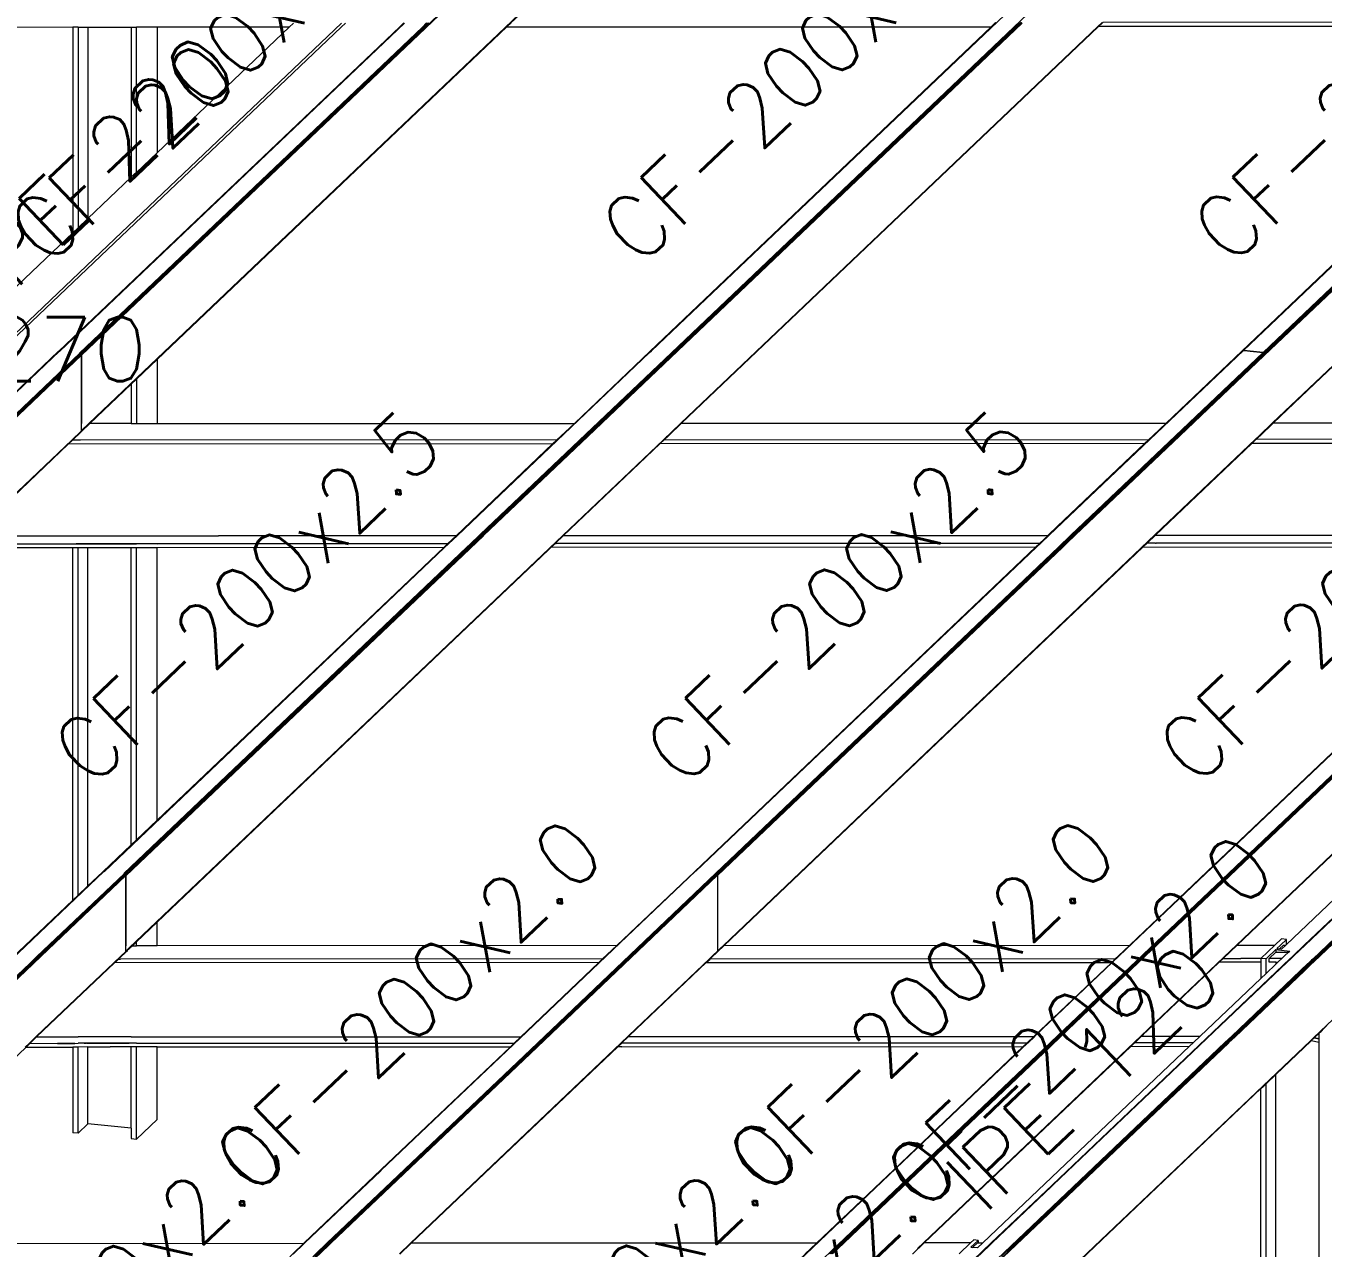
# Model space of a CAD drawing. Header units: millimetres. Extents: x 0 to 42, y 0 to 29.7.
# Drawn here: x 17.024 to 20.135, y 18.514 to 21.444 of the extents above; entities that cross this region are included whole.
import ezdxf
from ezdxf.enums import TextEntityAlignment as Align

# ---------------------------------------------------------------- set-up
doc = ezdxf.new("R2010")
doc.units = ezdxf.units.MM
doc.layers.add('BARRAS_DE_ACERO', color=7, linetype='Continuous', lineweight=9)
doc.layers.add('REFERENCIA_DE_LAS_BARRAS', color=2, linetype='Continuous', lineweight=9)
doc.styles.add('CYPETXT', font='romans__.ttf', dxfattribs={"height": 0.2})

msp = doc.modelspace()

# ---------------------------------------------------------------- linework, layer by layer
at = {"layer": 'BARRAS_DE_ACERO'}
for p, q in [((19.94426, 20.66601), (21.25282, 21.91053)), ((21.09492, 21.71036), (19.99181, 20.66124)), ((18.01539, 21.46987), (17.15784, 20.65429)), ((18.20657, 21.47098), (17.1754, 20.49029)), ((19.37103, 21.46989), (18.52489, 20.66516)), ((19.42626, 21.47241), (18.57245, 20.66038)), ((19.78397, 20.4613), (20.84775, 21.47301)), ((16.78037, 20.49006), (17.78036, 21.44112)), ((17.10283, 20.66387), (17.92018, 21.44121)), ((17.93183, 21.45016), (17.10553, 20.6643)), ((17.14952, 21.44075), (17.13716, 21.44074)), ((17.13716, 21.44074), (17.13716, 20.94814)), ((17.14952, 21.44075), (17.14952, 20.9599)), ((17.15497, 20.65905), (17.97744, 21.44125)), ((17.17301, 21.44076), (17.17301, 20.98224)), ((17.20358, 20.90131), (17.78148, 21.4509)), ((17.27696, 21.44082), (17.27696, 21.0811)), ((17.33877, 21.44086), (17.28933, 21.44083)), ((17.28933, 21.09286), (17.28933, 21.44083)), ((17.33877, 20.64375), (18.17742, 21.44136)), ((17.65544, 21.44105), (17.6657, 21.45081)), ((17.79065, 21.45091), (17.78036, 21.44112)), ((17.92113, 21.44152), (17.93074, 21.45066)), ((17.97504, 21.44125), (17.9853, 21.451)), ((17.97744, 21.44125), (17.98769, 21.451)), ((17.98024, 21.44125), (17.99051, 21.45102)), ((18.17742, 21.44136), (19.33954, 21.44207)), ((18.36741, 20.46045), (19.41131, 21.45325)), ((19.41368, 21.45069), (18.37248, 20.46045)), ((18.52041, 20.66303), (19.33954, 21.44207)), ((19.35042, 21.45183), (18.52307, 20.66498)), ((18.57427, 20.65984), (19.40707, 21.45188)), ((18.57482, 20.65509), (19.41259, 21.45186)), ((18.59651, 20.49138), (19.59551, 21.44147)), ((19.34981, 21.45183), (19.33954, 21.44207)), ((19.59551, 21.44147), (19.60658, 21.452)), ((20.7589, 21.44293), (19.59677, 21.44222)), ((20.7589, 21.44293), (19.75887, 20.49184)), ((20.83179, 21.45256), (19.78427, 20.45631)), ((19.93923, 20.66278), (20.76979, 21.4527)), ((21.02594, 21.45285), (19.98372, 20.46165)), ((20.82401, 21.44296), (19.99419, 20.65376)), ((21.02442, 21.45285), (20.01411, 20.49199)), ((17.33877, 21.13988), (17.28933, 21.09286)), ((17.28933, 21.09286), (17.27696, 21.0811)), ((17.27696, 21.0811), (17.17301, 20.98224)), ((16.65542, 20.48998), (17.13716, 20.94814)), ((17.15518, 20.65899), (16.69452, 20.22087)), ((16.70055, 20.22187), (17.15749, 20.65644)), ((16.87878, 20.45057), (17.1034, 20.66419)), ((16.91985, 20.49015), (17.10201, 20.6634)), ((17.10283, 20.66387), (17.10201, 20.6634)), ((17.10283, 20.66387), (17.1034, 20.66419)), ((17.10504, 20.66435), (17.10383, 20.66423)), ((17.15354, 20.65948), (17.15497, 20.65905)), ((17.15518, 20.65899), (17.15497, 20.65905)), ((17.15518, 20.65899), (17.15657, 20.65792)), ((17.15749, 20.65644), (17.15754, 20.6562)), ((18.0586, 20.2217), (18.52014, 20.66064)), ((18.57245, 20.66038), (18.11395, 20.22432)), ((18.57427, 20.65984), (18.11508, 20.22313)), ((18.52307, 20.66498), (18.30798, 20.46042)), ((18.52041, 20.66303), (18.33953, 20.491)), ((18.52014, 20.66064), (18.52489, 20.66516)), ((19.94426, 20.66601), (19.47799, 20.22256)), ((19.49803, 20.24317), (19.93923, 20.66278)), ((19.78158, 20.4613), (19.99181, 20.66124)), ((19.94571, 20.66586), (19.94639, 20.66579)), ((19.94639, 20.66579), (19.95997, 20.66443)), ((17.15782, 20.65477), (16.70158, 20.22087)), ((17.15782, 20.65477), (17.15782, 20.65439)), ((17.15784, 20.65429), (17.15784, 20.49028)), ((18.57482, 20.65509), (18.37017, 20.46045)), ((19.79184, 20.4613), (19.99419, 20.65376)), ((17.1774, 20.49029), (17.27696, 20.58497)), ((17.15782, 20.47312), (17.13417, 20.45063)), ((17.15532, 20.46945), (17.13766, 20.45265)), ((17.13841, 20.45302), (17.15672, 20.47043)), ((17.15532, 20.46945), (17.15749, 20.47151)), ((17.15715, 20.47104), (17.15672, 20.47043)), ((17.15715, 20.47104), (17.15719, 20.47109)), ((17.17737, 20.49029), (17.15719, 20.47109)), ((17.15749, 20.47151), (17.15719, 20.47109)), ((17.15749, 20.47151), (17.15757, 20.47189)), ((17.15782, 20.49022), (17.15782, 20.49028)), ((17.15782, 20.47349), (17.15782, 20.49022)), ((17.15782, 20.47349), (17.15782, 20.47312)), ((17.15784, 20.47359), (17.1754, 20.49029)), ((17.15811, 20.4724), (17.17692, 20.49029)), ((17.1774, 20.49029), (17.17737, 20.49029)), ((17.27696, 20.49035), (17.1774, 20.49029)), ((18.33953, 20.491), (18.30738, 20.46042)), ((18.57273, 20.4702), (18.5626, 20.46057)), ((18.56412, 20.46057), (18.57684, 20.47267)), ((18.56458, 20.46057), (18.57585, 20.47128)), ((18.57273, 20.4702), (18.59475, 20.49114)), ((18.58724, 20.48212), (18.57585, 20.47128)), ((18.59651, 20.49138), (18.57684, 20.47267)), ((18.59674, 20.49114), (19.75887, 20.49184)), ((20.01411, 20.49199), (19.98197, 20.46142)), ((20.01608, 20.49199), (19.98395, 20.46142)), ((20.01608, 20.49199), (20.01611, 20.49199)), ((20.01611, 20.49199), (20.98866, 20.49258)), ((17.13417, 20.45063), (16.89471, 20.2229)), ((17.12566, 20.44082), (16.90276, 20.22883)), ((17.1331, 20.44832), (16.90455, 20.23096)), ((17.12566, 20.44082), (17.13418, 20.44892)), ((18.28752, 20.44154), (17.12566, 20.44082)), ((17.1331, 20.44832), (17.13418, 20.44934)), ((17.13418, 20.44892), (17.1357, 20.45037)), ((17.1357, 20.45037), (17.13585, 20.45058)), ((17.13766, 20.45265), (17.13572, 20.45081)), ((17.13585, 20.45058), (17.13586, 20.45059)), ((17.13589, 20.45063), (17.13586, 20.45059)), ((17.1359, 20.45063), (17.13589, 20.45063)), ((17.1359, 20.45063), (17.13841, 20.45302)), ((18.29782, 20.45133), (17.1359, 20.45063)), ((17.13717, 20.45058), (17.13592, 20.45058)), ((17.15489, 20.4506), (17.13717, 20.45058)), ((18.36741, 20.46045), (18.08626, 20.19306)), ((18.35032, 20.44157), (18.1146, 20.21738)), ((18.12148, 20.22173), (18.37248, 20.46045)), ((18.55301, 20.45144), (18.31159, 20.22185)), ((18.31335, 20.22207), (18.54427, 20.44169)), ((18.54475, 20.44169), (18.33548, 20.24266)), ((18.35032, 20.44157), (18.37017, 20.46045)), ((18.54427, 20.44169), (18.54439, 20.4418)), ((18.54439, 20.4418), (18.55452, 20.45144)), ((18.55498, 20.45142), (18.54475, 20.44169)), ((19.70688, 20.44239), (18.54475, 20.44169)), ((18.55456, 20.45148), (18.55452, 20.45144)), ((18.56412, 20.46057), (18.55456, 20.45148)), ((18.55498, 20.45144), (18.55502, 20.45148)), ((18.55498, 20.45144), (18.55498, 20.45142)), ((18.5626, 20.46057), (18.56087, 20.45892)), ((19.49761, 20.24337), (19.70688, 20.44239)), ((19.53058, 20.22259), (19.78158, 20.4613)), ((19.76916, 20.44456), (19.53576, 20.22259)), ((19.77416, 20.44669), (19.53853, 20.22259)), ((19.54085, 20.22259), (19.79184, 20.4613)), ((19.97319, 20.45307), (19.73202, 20.2237)), ((19.73292, 20.22267), (19.96413, 20.44255)), ((19.775, 20.45011), (19.76916, 20.44456)), ((19.77416, 20.44669), (19.78087, 20.45307)), ((19.775, 20.45011), (19.77865, 20.45359)), ((19.77733, 20.45498), (19.78397, 20.4613)), ((19.78676, 20.4613), (19.77865, 20.45359)), ((19.78427, 20.45631), (19.78087, 20.45307)), ((19.80762, 20.29417), (19.98348, 20.46142)), ((19.9666, 20.4449), (19.96413, 20.44255)), ((20.93667, 20.44314), (19.96413, 20.44255)), ((19.9666, 20.4449), (19.97429, 20.45221)), ((19.98197, 20.46142), (19.97319, 20.45307)), ((19.98388, 20.46136), (19.97437, 20.45232)), ((19.98348, 20.46142), (19.98372, 20.46165)), ((19.98388, 20.46136), (19.98395, 20.46142)), ((19.80762, 20.29417), (19.73273, 20.22295)), ((18.12143, 20.22169), (17.26388, 19.40611)), ((17.28933, 20.22119), (17.28951, 20.22119)), ((17.34006, 20.22123), (17.48644, 20.22131)), ((18.05633, 20.22166), (17.48644, 20.22131)), ((18.03713, 20.20282), (18.05698, 20.2217)), ((18.05856, 20.22166), (18.03875, 20.20282)), ((18.05633, 20.22166), (18.05637, 20.2217)), ((18.0586, 20.2217), (18.05856, 20.22166)), ((18.09138, 20.20285), (18.11123, 20.22173)), ((18.11361, 20.22173), (18.09376, 20.20285)), ((18.11123, 20.22173), (18.11395, 20.22432)), ((18.11361, 20.22173), (18.11508, 20.22313)), ((18.12143, 20.22169), (18.12148, 20.22173)), ((18.29353, 20.20321), (18.31335, 20.22207)), ((19.73202, 20.2237), (18.69693, 19.23927)), ((19.45648, 20.20365), (19.47632, 20.22252)), ((19.4581, 20.20365), (19.47799, 20.22256)), ((19.47569, 20.22252), (19.47573, 20.22256)), ((19.47773, 20.22446), (19.47573, 20.22256)), ((19.50045, 20.19393), (19.53058, 20.22259)), ((19.53298, 20.22259), (19.51184, 20.20248)), ((19.53853, 20.22259), (19.51867, 20.2037)), ((19.521, 20.2037), (19.54085, 20.22259)), ((19.64634, 19.21404), (20.70754, 20.2233)), ((19.71287, 20.20406), (19.73273, 20.22295)), ((20.96152, 20.22342), (19.9275, 19.24)), ((16.87463, 20.20207), (17.14952, 20.20224)), ((17.14486, 20.20226), (17.14906, 20.20227)), ((17.15174, 20.20226), (17.14486, 20.20226)), ((17.14906, 20.20227), (17.15174, 20.20227)), ((17.15174, 20.20224), (17.14952, 20.20224)), ((17.27696, 20.20231), (17.15174, 20.20224)), ((17.15174, 20.20226), (17.1571, 20.20226)), ((17.1571, 20.20226), (17.26886, 20.20233)), ((17.20987, 19.41604), (18.02683, 20.19303)), ((18.02846, 20.19303), (17.21157, 19.41611)), ((17.25912, 19.41134), (18.08109, 20.19306)), ((17.26358, 19.40801), (18.1146, 20.21738)), ((17.28932, 20.20234), (17.26886, 20.20233)), ((18.03648, 20.20278), (17.27696, 20.20231)), ((17.33909, 20.20239), (17.28932, 20.20236)), ((17.3384, 20.20237), (17.28932, 20.20234)), ((18.0365, 20.2028), (17.3384, 20.20237)), ((18.02623, 20.19303), (17.33877, 20.19261)), ((18.02683, 20.19303), (18.03708, 20.20277)), ((18.02846, 20.19303), (18.03785, 20.20196)), ((18.03648, 20.20278), (18.0365, 20.2028)), ((18.03653, 20.20282), (18.0365, 20.2028)), ((18.03708, 20.20277), (18.03709, 20.20278)), ((18.03713, 20.20282), (18.03709, 20.20278)), ((18.03871, 20.20278), (18.03785, 20.20196)), ((18.03871, 20.20278), (18.03875, 20.20282)), ((18.08109, 20.19306), (18.09134, 20.20281)), ((18.08347, 20.19306), (18.09372, 20.20281)), ((18.09134, 20.20281), (18.09138, 20.20285)), ((18.09372, 20.20281), (18.09376, 20.20285)), ((18.29352, 20.20321), (18.29328, 20.20297)), ((18.29352, 20.20321), (18.29353, 20.20321)), ((18.29373, 20.20295), (19.45585, 20.20365)), ((18.29375, 20.20297), (18.29373, 20.20295)), ((18.29375, 20.20297), (19.45587, 20.20367)), ((19.45585, 20.20365), (18.29592, 20.20294)), ((19.45648, 20.20365), (18.62923, 19.4169)), ((18.63093, 19.41697), (19.44785, 20.1939)), ((18.67849, 19.4122), (19.50045, 20.19393)), ((19.50285, 20.19393), (18.68038, 19.41172)), ((18.68197, 19.41059), (19.5159, 20.2037)), ((19.5084, 20.19393), (18.68294, 19.40888)), ((19.51072, 20.19393), (18.68324, 19.40696)), ((18.69843, 19.23927), (19.71287, 20.20406)), ((18.69892, 19.23927), (19.70283, 20.19405)), ((19.4581, 20.20365), (19.44785, 20.1939)), ((19.50285, 20.19393), (19.51184, 20.20248)), ((19.51865, 20.20368), (19.5084, 20.19393)), ((19.51072, 20.19393), (19.52097, 20.20368)), ((19.51865, 20.20368), (19.51867, 20.2037)), ((19.521, 20.2037), (19.52097, 20.20368)), ((20.74466, 20.20318), (19.52202, 19.04037)), ((19.70215, 19.21407), (20.74347, 20.20443)), ((20.68564, 20.2044), (19.73457, 20.20382)), ((20.67538, 20.19464), (19.85753, 19.41681)), ((19.85891, 19.4176), (20.68621, 20.20441)), ((19.90906, 19.41289), (20.74138, 20.20448)), ((20.74224, 20.19651), (19.91143, 19.40636)), ((19.92885, 19.24), (20.93278, 20.19479)), ((19.92929, 19.24), (20.93322, 20.19479)), ((20.11292, 19.20002), (21.16927, 20.20469)), ((17.33877, 19.53923), (17.28933, 19.49221)), ((17.20884, 19.41566), (17.27696, 19.48045)), ((17.28933, 19.49221), (17.27696, 19.48045)), ((17.21108, 19.41616), (16.98894, 19.2049)), ((16.9954, 19.21245), (17.2077, 19.41435)), ((17.05054, 19.21248), (17.25958, 19.41129)), ((17.20805, 19.41521), (17.17301, 19.38188)), ((17.2077, 19.41435), (17.20944, 19.416)), ((17.20805, 19.41521), (17.20884, 19.41566)), ((17.20884, 19.41566), (17.20944, 19.416)), ((17.21157, 19.41611), (17.21108, 19.41616)), ((18.62855, 19.41662), (18.44191, 19.23912)), ((18.62923, 19.4169), (18.6288, 19.41686)), ((18.63044, 19.41702), (18.62923, 19.4169)), ((18.67849, 19.4122), (18.67894, 19.41215)), ((19.44209, 19.02119), (19.85891, 19.4176)), ((19.90906, 19.41289), (19.49836, 19.0223)), ((19.67147, 19.23986), (19.85753, 19.41681)), ((17.04834, 19.20596), (17.26261, 19.40974)), ((17.26353, 19.40825), (17.05878, 19.21353)), ((17.26386, 19.40658), (17.05979, 19.21248)), ((17.26122, 19.4108), (17.26101, 19.41086)), ((17.26122, 19.4108), (17.26261, 19.40974)), ((17.26262, 19.40973), (17.26261, 19.40974)), ((17.26386, 19.40621), (17.26386, 19.2384)), ((17.26388, 19.40611), (17.26386, 19.40621)), ((18.68197, 19.41059), (17.92925, 18.69471)), ((18.68316, 19.40738), (18.25008, 18.9955)), ((18.68197, 19.41059), (18.6829, 19.40911)), ((18.68322, 19.40744), (18.68294, 19.40888)), ((18.68316, 19.40738), (18.68322, 19.40744)), ((18.68322, 19.40707), (18.68324, 19.40696)), ((18.68324, 19.40696), (18.68324, 19.23926)), ((19.73429, 19.23989), (19.91143, 19.40836)), ((17.14952, 19.35954), (17.13716, 19.34778)), ((20.0636, 19.21428), (20.23507, 19.37736)), ((20.23602, 19.37881), (20.09018, 19.24011)), ((20.09222, 19.24011), (20.23576, 19.37663)), ((20.28919, 19.3744), (20.10783, 19.20191)), ((20.1099, 19.20149), (20.29058, 19.37333)), ((17.28933, 19.2477), (17.33877, 19.29472)), ((17.33877, 19.23845), (17.33877, 19.29472)), ((17.26386, 19.22493), (17.26361, 19.2237)), ((17.26386, 19.2253), (17.26386, 19.2384)), ((17.26388, 19.2254), (17.27198, 19.2331)), ((17.26885, 19.22825), (17.26897, 19.22836)), ((17.27057, 19.22988), (17.26897, 19.22837)), ((17.26897, 19.22836), (17.26897, 19.22837)), ((17.33877, 19.23845), (17.28933, 19.23842)), ((18.44135, 19.23912), (17.33877, 19.23845)), ((18.212, 19.02046), (18.44191, 19.23912)), ((18.44135, 19.23912), (18.40735, 19.20679)), ((18.68322, 19.22579), (18.67173, 19.21486)), ((18.68322, 19.22579), (18.68298, 19.22458)), ((18.68322, 19.22618), (18.68322, 19.22579)), ((18.69693, 19.23927), (18.68324, 19.22626)), ((18.68324, 19.23926), (18.68324, 19.22626)), ((18.69562, 19.23658), (18.69836, 19.2392)), ((18.69889, 19.23927), (18.69854, 19.23894)), ((18.69889, 19.23927), (18.69892, 19.23927)), ((18.69892, 19.23927), (19.67147, 19.23986)), ((19.50307, 19.01999), (19.73429, 19.23989)), ((19.67147, 19.23986), (19.64432, 19.21404)), ((19.91334, 19.22653), (19.69901, 19.0227)), ((19.89524, 19.20768), (19.92922, 19.24)), ((19.92885, 19.24), (19.90171, 19.21419)), ((19.91334, 19.22653), (19.9275, 19.24)), ((19.92922, 19.24), (19.92929, 19.24)), ((19.92929, 19.24), (20.01964, 19.24006)), ((19.98601, 19.20808), (20.01964, 19.24006)), ((19.99932, 19.20775), (20.02185, 19.22917)), ((20.02185, 19.22917), (20.02185, 19.22273)), ((20.02185, 19.22917), (20.05514, 19.22583)), ((20.02433, 19.23152), (20.03332, 19.24007)), ((20.02433, 19.23152), (20.03044, 19.2309)), ((20.03044, 19.2309), (20.04009, 19.24008)), ((20.03573, 19.23037), (20.03044, 19.2309)), ((20.04594, 19.24008), (20.03573, 19.23037)), ((20.04009, 19.24008), (20.04594, 19.24008)), ((20.04781, 19.24186), (20.04594, 19.24008)), ((20.04781, 19.24186), (20.04781, 19.25386)), ((20.05191, 19.22276), (20.05514, 19.22583)), ((20.06303, 19.21428), (20.09018, 19.24011)), ((16.84778, 19.01963), (17.0344, 19.19712)), ((17.04153, 19.19712), (16.85537, 19.02007)), ((17.04834, 19.20596), (16.86214, 19.02886)), ((16.87493, 19.03668), (17.04161, 19.1952)), ((17.0344, 19.19712), (17.05054, 19.21248)), ((17.04153, 19.19712), (17.05878, 19.21353)), ((17.04363, 19.19712), (17.04161, 19.1952)), ((17.04363, 19.19712), (17.05817, 19.21095)), ((17.23654, 19.19724), (17.04991, 19.01975)), ((17.05817, 19.21095), (17.05979, 19.21248)), ((17.06741, 19.0368), (17.2361, 19.19724)), ((17.2361, 19.19724), (17.24204, 19.20289)), ((17.23654, 19.19724), (17.2456, 19.20585)), ((18.39808, 19.19797), (17.23654, 19.19724)), ((17.24539, 19.20608), (17.24204, 19.20289)), ((17.26353, 19.22333), (17.24539, 19.20608)), ((17.2456, 19.20585), (17.24576, 19.20608)), ((17.25094, 19.21102), (17.24576, 19.20608)), ((17.24576, 19.20608), (17.25095, 19.20608)), ((17.25095, 19.21102), (17.25094, 19.21102)), ((17.25159, 19.21162), (17.25095, 19.21102)), ((18.40735, 19.20679), (17.25095, 19.20608)), ((17.26361, 19.2237), (17.26353, 19.22333)), ((18.22557, 19.03196), (18.41624, 19.2133)), ((18.2429, 19.05037), (18.39808, 19.19797)), ((18.39808, 19.19797), (18.40735, 19.20679)), ((18.66478, 19.20695), (18.45299, 19.00552)), ((18.47025, 19.02324), (18.66347, 19.207)), ((18.65594, 19.19813), (18.4711, 19.02234)), ((18.65594, 19.19813), (18.66496, 19.20671)), ((18.65594, 19.19813), (18.66056, 19.19813)), ((18.66347, 19.207), (18.67173, 19.21486)), ((18.67031, 19.21221), (18.66478, 19.20695)), ((18.66513, 19.20694), (18.66496, 19.20671)), ((18.6668, 19.20853), (18.66513, 19.20694)), ((18.66525, 19.20694), (18.66513, 19.20694)), ((18.66525, 19.20694), (19.63747, 19.20753)), ((18.6668, 19.20853), (18.67198, 19.21345)), ((18.67161, 19.21345), (18.67031, 19.21221)), ((18.67161, 19.21345), (18.6829, 19.22418)), ((18.67198, 19.21345), (18.68001, 19.22109)), ((18.68211, 19.22309), (18.68001, 19.22109)), ((19.62821, 19.19872), (19.44155, 19.0212)), ((19.48511, 18.66465), (20.05656, 19.20813)), ((19.50648, 19.02123), (19.70924, 19.21407)), ((19.52075, 19.04156), (19.70215, 19.21407)), ((19.63747, 19.20753), (19.64432, 19.21404)), ((19.88604, 19.19887), (19.71725, 19.03834)), ((20.05695, 19.20795), (19.86086, 19.02145)), ((19.88604, 19.19887), (19.8951, 19.20749)), ((19.98601, 19.19894), (19.88604, 19.19887)), ((20.04898, 19.19897), (19.88952, 19.04732)), ((19.8951, 19.20749), (19.89524, 19.20768)), ((19.89524, 19.20768), (19.93776, 19.20771)), ((19.91596, 19.02148), (20.09899, 19.19556)), ((19.98601, 19.20774), (19.93776, 19.20771)), ((19.98601, 19.20808), (19.98681, 19.208)), ((19.98601, 19.20808), (19.98601, 19.20774)), ((19.98601, 19.20774), (19.98601, 19.19894)), ((19.998, 19.20688), (19.98681, 19.208)), ((19.998, 19.20688), (19.99837, 19.20684)), ((19.99932, 19.20775), (19.99837, 19.20684)), ((19.99837, 19.19895), (19.99837, 19.20684)), ((19.99837, 19.17184), (19.99837, 19.19895)), ((19.99837, 19.17184), (20.02185, 19.19417)), ((20.00609, 19.19895), (20.0061, 19.20775)), ((20.02185, 19.19896), (20.00609, 19.19895)), ((20.0061, 19.20775), (20.02185, 19.22273)), ((20.03615, 19.20777), (20.0061, 19.20775)), ((20.02185, 19.22273), (20.05191, 19.22276)), ((20.02185, 19.19896), (20.02185, 19.19417)), ((20.02689, 19.19896), (20.02185, 19.19417)), ((20.02185, 19.19896), (20.02689, 19.19896)), ((20.02689, 19.19896), (20.02836, 19.20036)), ((20.03615, 19.20777), (20.02836, 19.20036)), ((20.03615, 19.20777), (20.03732, 19.20888)), ((20.04298, 19.21427), (20.03732, 19.20888)), ((20.05191, 19.22276), (20.04298, 19.21427)), ((20.05745, 19.20703), (20.04898, 19.19897)), ((20.0636, 19.21428), (20.05695, 19.20795)), ((20.05745, 19.20703), (20.05765, 19.20722)), ((20.10159, 19.19359), (20.09177, 19.18425)), ((20.10605, 19.20227), (20.09975, 19.19628)), ((20.10041, 19.19485), (20.10003, 19.19449)), ((20.10078, 19.19521), (20.10079, 19.19522)), ((20.10082, 19.19525), (20.10079, 19.19522)), ((20.10082, 19.19525), (20.10083, 19.19526)), ((20.10519, 19.1994), (20.10083, 19.19526)), ((20.10159, 19.19359), (20.1099, 19.20149)), ((20.10783, 19.20191), (20.10519, 19.1994)), ((20.10595, 19.19339), (20.11292, 19.20002)), ((20.11192, 19.20107), (20.11195, 19.2011)), ((19.90211, 19.00151), (20.09018, 19.18037)), ((19.92193, 19.02272), (20.08996, 19.18253)), ((20.09036, 19.17856), (19.92409, 19.02043)), ((20.09177, 19.18425), (20.08996, 19.18253)), ((20.09036, 19.17856), (20.09046, 19.17866)), ((20.09046, 19.17866), (20.09217, 19.18029)), ((20.10595, 19.19339), (20.09217, 19.18029)), ((20.12877, 19.03345), (20.27129, 19.169)), ((19.84021, 19.02143), (19.98601, 19.16009)), ((18.2429, 19.05037), (18.21144, 19.02046)), ((19.88952, 19.04732), (19.48814, 18.6656)), ((19.50057, 19.01997), (19.51982, 19.03827)), ((19.7012, 19.02308), (19.71725, 19.03834)), ((20.14449, 19.04709), (20.12817, 19.03157)), ((20.13817, 19.04068), (20.13026, 19.03315)), ((17.04813, 19.01975), (17.03206, 19.00447)), ((17.03338, 19.00444), (17.04947, 19.01974)), ((17.03384, 19.00447), (17.0499, 19.01974)), ((17.04813, 19.01975), (17.04916, 19.02073)), ((17.04991, 19.02145), (17.04916, 19.02073)), ((17.05127, 19.02145), (17.04947, 19.01974)), ((17.0499, 19.01974), (17.14952, 19.01981)), ((17.04991, 19.01975), (17.0499, 19.01974)), ((17.06605, 19.0368), (17.04991, 19.02145)), ((17.05127, 19.02145), (17.06741, 19.0368)), ((17.27696, 19.01988), (17.14952, 19.01981)), ((18.4682, 19.02129), (17.94651, 18.52513)), ((18.212, 19.02046), (18.19592, 19.00517)), ((18.46926, 19.0206), (18.45319, 19.00532)), ((18.47025, 19.02324), (18.4682, 19.02129)), ((18.4711, 19.02234), (18.46926, 19.0206)), ((18.46926, 19.0206), (18.47114, 19.0206)), ((19.44209, 19.02119), (18.87785, 18.48455)), ((18.98092, 18.52575), (19.50057, 19.01997)), ((19.15633, 18.69701), (19.49836, 19.0223)), ((19.16052, 18.6942), (19.50307, 19.01999)), ((19.1766, 18.52586), (19.69864, 19.02234)), ((19.44276, 19.02043), (19.4277, 19.00611)), ((19.50648, 19.02123), (19.48115, 18.99713)), ((19.48653, 18.66542), (19.86086, 19.02145)), ((19.53967, 18.65917), (19.92193, 19.02272)), ((19.5533, 18.48614), (20.10492, 19.01077)), ((19.55396, 18.48546), (20.10605, 19.01054)), ((19.68331, 19.00606), (19.69937, 19.02134)), ((19.69864, 19.02234), (19.69901, 19.0227)), ((19.69918, 19.02157), (19.69895, 19.02135)), ((19.69918, 19.02157), (19.70464, 19.02676)), ((19.69938, 19.02135), (19.69937, 19.02134)), ((19.69939, 19.02134), (19.69937, 19.02134)), ((19.69939, 19.02135), (19.69938, 19.02135)), ((19.69939, 19.02135), (19.7012, 19.02308)), ((19.69939, 19.02134), (19.84021, 19.02143)), ((19.84021, 19.02143), (19.82414, 19.00615)), ((19.90203, 19.00619), (19.91811, 19.02148)), ((19.90912, 19.00619), (19.92409, 19.02043)), ((19.91595, 19.02147), (19.91596, 19.02148)), ((20.10673, 19.01077), (20.02185, 18.93005)), ((20.11292, 19.01837), (20.10492, 19.01077)), ((20.10689, 19.01092), (20.10673, 19.01077)), ((20.10689, 19.01092), (20.12581, 19.00711)), ((20.12704, 19.0318), (20.11292, 19.01837)), ((20.11358, 19.01769), (20.12817, 19.03157)), ((20.11394, 19.01762), (20.11395, 19.01763)), ((20.12852, 19.0315), (20.12581, 19.02892)), ((20.12581, 19.01524), (20.12581, 19.01523)), ((20.12581, 19.00711), (20.12581, 19.01523)), ((20.12704, 19.0318), (20.12875, 19.03343)), ((20.12852, 19.0315), (20.13026, 19.03315)), ((20.12877, 19.03345), (20.12875, 19.03343)), ((16.52893, 18.52427), (17.02456, 18.99564)), ((17.03338, 19.00444), (17.02413, 18.99564)), ((17.02456, 18.99564), (17.03384, 19.00447)), ((17.02456, 18.99564), (17.13716, 18.99571)), ((17.03384, 19.00447), (17.14975, 19.00454)), ((17.14952, 18.99572), (17.13716, 18.99571)), ((17.13716, 18.99571), (17.13716, 18.79021)), ((17.14952, 18.78897), (17.14952, 18.99572)), ((17.17267, 19.00455), (17.14975, 19.00454)), ((17.1717, 19.00452), (17.16968, 19.00452)), ((17.17096, 19.00453), (17.17223, 19.00453)), ((17.17223, 19.00453), (17.17258, 19.00453)), ((17.2261, 19.00457), (17.17258, 19.00453)), ((17.17267, 19.00455), (17.2261, 19.00458)), ((17.22618, 19.00455), (17.17301, 19.00452)), ((17.17301, 18.99573), (17.22619, 18.99576)), ((17.28933, 19.00462), (17.2261, 19.00458)), ((17.2261, 19.00457), (17.26514, 19.00459)), ((17.25039, 19.00457), (17.22618, 19.00455)), ((17.25039, 19.00457), (17.26514, 19.00458)), ((17.27696, 18.80087), (17.27696, 18.99579)), ((17.28933, 19.00462), (18.19536, 19.00517)), ((17.33877, 18.99583), (18.18609, 18.99635)), ((18.19592, 19.00517), (17.87554, 18.70047)), ((17.8765, 18.70191), (18.18609, 18.99635)), ((18.25208, 19.00413), (17.92724, 18.69519)), ((17.93041, 18.69148), (18.25008, 18.9955)), ((18.45299, 19.00552), (17.94788, 18.52513)), ((18.18609, 18.99635), (18.19534, 19.00515)), ((18.45318, 19.00532), (18.45319, 19.00532)), ((18.4532, 18.99651), (19.4162, 18.99709)), ((19.4162, 18.99709), (19.1055, 18.7016)), ((19.16052, 18.69222), (19.48115, 18.99713)), ((19.67403, 18.99724), (19.1784, 18.52586)), ((19.89988, 19.00618), (19.3536, 18.48664)), ((19.42547, 19.00591), (19.4162, 18.99709)), ((19.42749, 19.00591), (19.42748, 19.0059)), ((19.42749, 19.00591), (19.4277, 19.00611)), ((19.53585, 18.65793), (19.8928, 18.99742)), ((19.5406, 18.65769), (19.90211, 19.00151)), ((19.67403, 18.99724), (19.68329, 19.00605)), ((19.67403, 18.99724), (19.81487, 18.99733)), ((19.68329, 19.00605), (19.82413, 19.00614)), ((19.68331, 19.00606), (19.68329, 19.00605)), ((19.90203, 19.00619), (19.8928, 18.99742)), ((19.89988, 19.00618), (19.89989, 19.00619)), ((19.99837, 18.90772), (20.02185, 18.93005)), ((19.98601, 18.89597), (19.99837, 18.90772)), ((19.98601, 18.39844), (19.98601, 18.89597)), ((17.33877, 18.82196), (17.28933, 18.77493)), ((17.14952, 18.78897), (17.13716, 18.79021)), ((17.17301, 18.81131), (17.14952, 18.78897)), ((17.27696, 18.80087), (17.17301, 18.81131)), ((17.27696, 18.80087), (17.27696, 18.77617)), ((17.27696, 18.77617), (17.28933, 18.77493)), ((17.8765, 18.70191), (17.69047, 18.52498)), ((17.87527, 18.6988), (17.6925, 18.52498)), ((19.1055, 18.7016), (18.92057, 18.52572)), ((17.90123, 18.6725), (17.74615, 18.52501)), ((17.92724, 18.69519), (17.7483, 18.52501)), ((17.92925, 18.69471), (17.75082, 18.52501)), ((17.9304, 18.69347), (17.75327, 18.52501)), ((17.93041, 18.69148), (17.75538, 18.52501)), ((18.95622, 18.4999), (19.16052, 18.6942)), ((19.16052, 18.69222), (18.98548, 18.52575)), ((19.48511, 18.66465), (19.3394, 18.52607)), ((19.48653, 18.66542), (19.33988, 18.52595)), ((19.48386, 18.66154), (19.48814, 18.6656)), ((19.33709, 18.46216), (19.53902, 18.65421)), ((19.35952, 18.48545), (19.5406, 18.65769)), ((19.53585, 18.65793), (19.38936, 18.51861)), ((19.39145, 18.51819), (19.53967, 18.65917)), ((16.52893, 18.52427), (17.69047, 18.52498)), ((17.69047, 18.52498), (17.66329, 18.49913)), ((17.6925, 18.52498), (17.66532, 18.49913)), ((17.6719, 18.44762), (17.75327, 18.52501)), ((17.7483, 18.52501), (17.71314, 18.49157)), ((17.75082, 18.52501), (17.71809, 18.49388)), ((17.94651, 18.52513), (17.92024, 18.50015)), ((17.94788, 18.52513), (17.92089, 18.49946)), ((17.92106, 18.49928), (17.94823, 18.52513)), ((17.9483, 18.52513), (17.94823, 18.52513)), ((18.92057, 18.52572), (17.9483, 18.52513)), ((18.89339, 18.49987), (18.92057, 18.52572)), ((18.95374, 18.4999), (18.98092, 18.52575)), ((18.98548, 18.52575), (18.9583, 18.4999)), ((19.17833, 18.52586), (19.15116, 18.50002)), ((19.16242, 18.51237), (19.1766, 18.52586)), ((19.1784, 18.52586), (19.17833, 18.52586)), ((19.28978, 18.52592), (19.1784, 18.52586)), ((19.18082, 18.37524), (19.3394, 18.52607)), ((19.28978, 18.52592), (19.26262, 18.50009)), ((19.29738, 18.53315), (19.28978, 18.52592)), ((19.2903, 18.51543), (19.29478, 18.51498)), ((19.29478, 18.51498), (19.3063, 18.52593)), ((19.30646, 18.51381), (19.29478, 18.51498)), ((19.30282, 18.48936), (19.33499, 18.51995)), ((19.3063, 18.52593), (19.30784, 18.52593)), ((19.31921, 18.52594), (19.30646, 18.51381)), ((19.33987, 18.52595), (19.31398, 18.50133)), ((19.33987, 18.52595), (19.33988, 18.52595)), ((19.38936, 18.51861), (19.36382, 18.49432)), ((19.37716, 18.5046), (19.39145, 18.51819))]:
    msp.add_line(p, q, dxfattribs=at)
for points in [[(18.01309, 21.46987), (17.15754, 20.6562), (17.15782, 20.65477)], [(18.20707, 21.47002), (18.18747, 21.45137), (17.17692, 20.49029)], [(19.78676, 20.4613), (20.83064, 21.45409), (20.84864, 21.47121)], [(17.13716, 21.44074), (16.75806, 21.44051), (16.02545, 20.74376)], [(17.1034, 20.66419), (17.10383, 20.66423), (17.92113, 21.44152)], [(17.14952, 21.44075), (17.17301, 21.44076), (17.27696, 21.44082), (17.28933, 21.44083)], [(17.97504, 21.44125), (17.15308, 20.65952), (17.15354, 20.65948)], [(17.98024, 21.44125), (17.15658, 20.65791), (17.15749, 20.65644)], [(17.92018, 21.44121), (17.93044, 21.45097), (17.93046, 21.45099)], [(18.17742, 21.44136), (18.18769, 21.45113), (18.18771, 21.45114)], [(18.58724, 20.48212), (18.59674, 20.49114), (19.59677, 21.44222)], [(18.59475, 20.49114), (19.59478, 21.44222), (19.60506, 21.452)], [(20.76916, 21.45268), (19.60703, 21.45198), (19.59677, 21.44222)], [(21.98869, 21.44367), (21.01614, 21.44308), (20.01611, 20.49199)], [(17.17301, 20.98224), (17.14952, 20.9599), (17.13716, 20.94814)], [(17.20358, 20.90131), (16.77116, 20.49005), (16.78037, 20.49006)], [(16.69232, 20.22083), (16.69236, 20.22087), (17.15354, 20.65948)], [(17.15658, 20.65791), (17.15657, 20.65792), (16.69702, 20.22087)], [(16.87948, 20.44983), (17.10504, 20.66435), (17.10553, 20.6643)], [(19.94548, 20.66588), (19.94549, 20.66589), (19.94426, 20.66601), (19.94548, 20.66588), (19.94571, 20.66586)], [(19.94571, 20.66586), (19.94572, 20.66587), (19.94549, 20.66589)], [(19.94639, 20.66579), (19.9464, 20.6658), (19.94572, 20.66587)], [(19.95997, 20.66443), (19.95998, 20.66444), (19.9464, 20.6658)], [(19.95997, 20.66443), (19.99181, 20.66124), (19.95998, 20.66444)], [(17.15782, 20.49028), (17.15782, 20.65439), (17.15784, 20.65429)], [(17.33877, 20.64375), (17.28933, 20.59673), (17.28933, 20.49036), (17.33877, 20.49039)], [(17.33877, 20.64375), (17.33877, 20.49039), (18.33953, 20.491)], [(17.28933, 20.59673), (17.27696, 20.58497), (17.27696, 20.49035), (17.28933, 20.49036)], [(17.15782, 20.47312), (17.15757, 20.47189), (17.15811, 20.4724)], [(17.15782, 20.47349), (17.15784, 20.47359), (17.15784, 20.49028)], [(19.75887, 20.49184), (19.72673, 20.46127), (19.71717, 20.45218), (19.70688, 20.44239)], [(17.13418, 20.44934), (17.13548, 20.45058), (17.13572, 20.45081)], [(17.13585, 20.45058), (17.13592, 20.45059), (17.13586, 20.45059)], [(17.15489, 20.4506), (17.13717, 20.45059), (17.13597, 20.45059), (17.13592, 20.45059)], [(18.30738, 20.46042), (18.29782, 20.45133), (18.28752, 20.44154), (18.05637, 20.2217)], [(18.30798, 20.46042), (18.05779, 20.22247), (18.05698, 20.2217)], [(18.55301, 20.45144), (18.55305, 20.45148), (18.56087, 20.45892)], [(18.56458, 20.46057), (18.55502, 20.45148), (19.71717, 20.45218)], [(19.66763, 20.35065), (19.77584, 20.45356), (19.77733, 20.45498)], [(20.94694, 20.45291), (19.97437, 20.45232), (19.97429, 20.45221)], [(19.53298, 20.22259), (19.53444, 20.22398), (19.66763, 20.35065)], [(16.89449, 20.22096), (17.28041, 20.22119), (17.28933, 20.22119)], [(18.31159, 20.22185), (18.31155, 20.22181), (17.27198, 19.2331)], [(17.28951, 20.22119), (17.34006, 20.22122), (17.34006, 20.22123)], [(17.33909, 20.20239), (18.03653, 20.20282), (18.05633, 20.22166)], [(18.29375, 20.20297), (18.31356, 20.22181), (18.33548, 20.24266)], [(18.31356, 20.22181), (19.47569, 20.22252), (19.45587, 20.20367)], [(19.47636, 20.22256), (19.47635, 20.22255), (19.47632, 20.22252)], [(19.49803, 20.24317), (19.47802, 20.22414), (19.47636, 20.22256)], [(19.47773, 20.22446), (19.47774, 20.22446), (19.49761, 20.24337)], [(19.5159, 20.2037), (19.53572, 20.22255), (19.53576, 20.22259)], [(19.73365, 20.20383), (19.7131, 20.20382), (19.73292, 20.22267)], [(19.73292, 20.22267), (20.70548, 20.22327), (20.70551, 20.2233), (20.7274, 20.24411)], [(20.11195, 19.2011), (21.16589, 20.20346), (21.20892, 20.24438)], [(17.13716, 19.34778), (17.13716, 20.19249), (16.86438, 20.19232)], [(17.17301, 19.38188), (17.14952, 19.35954), (17.14952, 20.1925), (17.13716, 20.19249)], [(17.17301, 19.38188), (17.17301, 20.19251), (17.14952, 20.1925)], [(17.15174, 20.20227), (17.1571, 20.20227), (17.28932, 20.20236)], [(17.27696, 19.48045), (17.27696, 20.19257), (17.17301, 20.19251)], [(17.25912, 19.41134), (17.25958, 19.41129), (17.26101, 19.41086), (18.08347, 20.19306)], [(17.26358, 19.40801), (17.26353, 19.40825), (17.26262, 19.40973), (18.08626, 20.19306)], [(17.27285, 19.23251), (18.29327, 20.20297), (18.29328, 20.20297)], [(17.28933, 19.49221), (17.28933, 20.19258), (17.27696, 20.19257)], [(17.33877, 19.53923), (17.33877, 20.19261), (17.28933, 20.19258)], [(18.03648, 20.20278), (18.02623, 20.19303), (17.33877, 19.53923)], [(18.62855, 19.41662), (18.6288, 19.41686), (18.6282, 19.41652), (19.44559, 20.1939), (18.28346, 20.19318), (17.33877, 19.29472)], [(18.28346, 20.19318), (18.2935, 20.20273), (18.29372, 20.20294)], [(18.29373, 20.20295), (18.29372, 20.20294), (18.29592, 20.20294)], [(19.45587, 20.20367), (19.45585, 20.20365), (19.44559, 20.1939)], [(19.7131, 20.20382), (19.70283, 20.19405), (20.67538, 20.19464)], [(19.73365, 20.20383), (19.73297, 20.20382), (19.73457, 20.20382)], [(20.74126, 20.19757), (20.74125, 20.19757), (19.91143, 19.40836)], [(20.04781, 19.24186), (21.04986, 20.19486), (20.93322, 20.19479)], [(17.21108, 19.41616), (17.20987, 19.41604), (17.20944, 19.416)], [(18.67894, 19.41215), (18.25106, 19.0052), (17.90123, 18.6725)], [(18.68197, 19.41059), (18.68058, 19.41166), (18.25208, 19.00413)], [(18.63093, 19.41697), (18.63044, 19.41702), (18.41624, 19.2133)], [(18.6282, 19.41652), (18.62741, 19.41607), (18.44135, 19.23912)], [(18.68058, 19.41166), (18.68038, 19.41172), (18.67894, 19.41215)], [(17.26122, 19.4108), (17.05269, 19.21248), (16.84992, 19.01963)], [(17.26386, 19.40621), (17.26386, 19.40658), (17.26358, 19.40801)], [(17.26386, 19.2253), (17.26388, 19.2254), (17.26388, 19.2384), (17.26388, 19.40611)], [(18.68294, 19.40888), (18.6829, 19.40911), (17.93041, 18.69347), (17.93041, 18.69347), (17.9304, 18.69347)], [(18.68322, 19.40744), (18.68322, 19.40707), (18.68322, 19.23926)], [(19.91143, 19.40636), (19.73639, 19.23989), (19.70924, 19.21407)], [(20.28755, 19.37489), (20.1105, 19.2065), (20.10757, 19.20371), (20.10681, 19.20299), (20.10605, 19.20227)], [(17.13716, 19.34778), (17.02201, 19.23827), (16.99486, 19.21245)], [(17.25089, 19.2126), (17.26386, 19.22493), (17.26386, 19.2253)], [(17.26323, 19.22291), (17.268, 19.22746), (17.26818, 19.22763), (17.26821, 19.22765), (17.26885, 19.22825)], [(17.27285, 19.23251), (17.27276, 19.23242), (17.26361, 19.2237)], [(17.27276, 19.23197), (17.27266, 19.23188), (17.27266, 19.23187), (17.27057, 19.22988)], [(17.27956, 19.23841), (17.27953, 19.23841), (17.27276, 19.23197)], [(18.68211, 19.22309), (18.68264, 19.22381), (18.69854, 19.23894)], [(18.69562, 19.23658), (18.68298, 19.22458), (18.6829, 19.22418), (18.68264, 19.22381)], [(18.68322, 19.23926), (18.68322, 19.22618), (18.68324, 19.22626)], [(18.69836, 19.2392), (18.69838, 19.23922), (18.69843, 19.23927)], [(20.03332, 19.24007), (20.04781, 19.25386), (20.03545, 19.2551), (20.01964, 19.24006)], [(20.05765, 19.20722), (20.06507, 19.21428), (20.09222, 19.24011)], [(17.06605, 19.0368), (17.23475, 19.19724), (17.25089, 19.2126)], [(17.25159, 19.21162), (17.26276, 19.22225), (17.26323, 19.22291), (17.26353, 19.22333)], [(18.66056, 19.19813), (19.62821, 19.19872), (19.63747, 19.20753)], [(19.44276, 19.02043), (19.44538, 19.02293), (19.46149, 19.03824), (19.64634, 19.21404)], [(19.70464, 19.02676), (19.71705, 19.03856), (19.90171, 19.21419)], [(19.91811, 19.02148), (20.08974, 19.1847), (20.10003, 19.19449)], [(19.98601, 19.19894), (19.98601, 19.16009), (19.99837, 19.17184)], [(20.06303, 19.21428), (20.05667, 19.20823), (20.05656, 19.20813)], [(20.10404, 19.19356), (20.09199, 19.18209), (20.09018, 19.18037)], [(20.09899, 19.19556), (20.099, 19.19557), (20.09975, 19.19628)], [(20.10041, 19.19485), (20.1006, 19.19503), (20.10078, 19.19521)], [(20.11192, 19.20107), (20.1049, 19.19439), (20.10404, 19.19356)], [(18.95122, 18.4999), (19.50702, 19.0285), (19.52075, 19.04156)], [(19.51982, 19.03827), (19.52194, 19.04031), (19.52202, 19.04037)], [(17.27696, 19.01988), (17.28933, 19.01989), (18.21143, 19.02045), (18.21144, 19.02046)], [(18.22557, 19.03196), (17.87577, 18.69928), (17.87576, 18.69928), (17.87527, 18.6988)], [(18.21143, 19.02045), (18.19536, 19.00517), (18.19534, 19.00515)], [(18.45319, 19.00532), (19.42547, 19.00591), (19.44154, 19.02119)], [(18.47114, 19.0206), (19.44154, 19.02119), (19.44155, 19.0212)], [(19.69895, 19.02135), (19.68309, 19.00627), (19.17797, 18.52586)], [(19.91595, 19.02147), (19.90844, 19.01432), (19.89989, 19.00619)], [(20.02185, 18.39122), (20.12581, 18.37028), (20.12581, 19.00711)], [(20.11357, 19.01769), (20.11357, 19.01769), (20.10605, 19.01054)], [(20.12581, 19.01523), (20.11394, 19.01762), (20.10689, 19.01092)], [(17.03206, 19.00447), (17.03203, 19.00444), (17.02278, 18.99564)], [(17.10033, 19.00449), (17.10024, 19.00448), (17.13716, 19.0045)], [(17.13716, 19.0045), (17.14166, 19.00451), (17.10033, 19.00449)], [(17.17301, 18.81131), (17.17301, 18.99573), (17.14952, 18.99572)], [(17.17096, 19.00453), (17.16415, 19.00452), (17.16968, 19.00452)], [(17.1717, 19.00452), (17.17251, 19.00452), (17.17301, 19.00452)], [(17.28933, 18.77493), (17.28933, 18.9958), (17.27696, 18.99579), (17.22619, 18.99576)], [(17.26514, 19.00459), (17.27186, 19.00459), (17.26514, 19.00458)], [(17.33877, 18.82196), (17.33877, 18.99583), (17.28933, 18.9958)], [(18.4532, 18.99651), (18.44392, 18.9965), (17.9483, 18.52513)], [(18.44392, 18.9965), (18.45319, 19.00531), (18.45318, 19.00532)], [(18.69448, 18.30877), (19.42747, 19.0059), (19.42748, 19.0059)], [(19.82413, 19.00614), (19.81487, 18.99733), (19.31921, 18.52594)], [(19.53902, 18.65421), (19.90902, 19.0061), (19.90912, 19.00619)], [(19.99837, 18.39595), (20.02185, 18.39122), (20.02185, 18.93005)], [(19.98601, 18.39844), (19.55431, 18.48539), (19.98601, 18.89597)], [(19.98601, 18.39844), (19.99837, 18.39595), (19.99837, 18.90772)], [(17.65701, 18.49263), (17.66384, 18.49913), (17.87554, 18.70047)], [(18.17729, 17.76589), (18.38379, 17.96228), (19.15633, 18.69701)], [(19.33499, 18.51995), (19.3413, 18.52595), (19.48386, 18.66154)], [(17.74615, 18.52501), (17.71897, 18.49916), (17.71206, 18.49259)], [(17.75538, 18.52501), (17.72821, 18.49916), (17.72136, 18.49265)], [(19.17797, 18.52586), (19.15099, 18.5002), (19.15081, 18.50002)], [(19.2903, 18.51543), (19.30784, 18.5321), (19.29738, 18.53315)], [(19.30784, 18.5321), (19.30784, 18.52593), (19.31921, 18.52594)]]:
    msp.add_lwpolyline(points, dxfattribs=at)
for points in [[(17.33877, 21.13988), (17.65544, 21.44105), (17.33877, 21.44086), (17.33877, 21.13988)], [(20.68565, 20.20441), (19.73511, 20.20383), (20.68564, 20.2044), (20.68565, 20.20441)], [(17.28933, 19.2477), (17.27956, 19.23841), (17.28933, 19.23842), (17.28933, 19.2477)], [(20.11395, 19.01763), (20.12581, 19.01524), (20.12581, 19.02892), (20.11395, 19.01763)], [(19.82414, 19.00615), (19.68331, 19.00606), (19.82413, 19.00614), (19.82414, 19.00615)]]:
    msp.add_lwpolyline(points, close=True, dxfattribs=at)

# ---------------------------------------------------------------- texts
at = {"layer": 'REFERENCIA_DE_LAS_BARRAS', "style": 'CYPETXT'}
for s, width, p, p2 in [('CF-200x2.5', 0.812714, (17.07513, 20.86304), (17.92729, 21.67456)), ('CF-200x2.5', 0.812714, (18.49449, 20.8639), (19.34666, 21.67541)), ('CF-200x2.5', 0.812714, (19.91385, 20.86476), (20.76602, 21.67627)), ('IPE 220', 0.844169, (16.95858, 20.77103), (17.5419, 21.32652)), ('CF-200x2.5', 0.812714, (17.18117, 19.61486), (18.03333, 20.42637)), ('CF-200x2.5', 0.812714, (18.60053, 19.61571), (19.4527, 20.42723)), ('CF-200x2.0', 0.812714, (19.83064, 19.61646), (20.68281, 20.42797)), ('CF-200x2.0', 0.812714, (17.56841, 18.63411), (18.42058, 19.44563)), ('CF-200x2.0', 0.812714, (18.79853, 18.63486), (19.65069, 19.44637)), ('CF-200x2.0', 0.812714, (19.17702, 18.59685), (20.02919, 19.40837)), ('IPE 120', 0.844169, (19.32087, 18.59079), (19.90419, 19.14628)), ('CF-200x2.0', 0.812714, (16.80669, 17.90967), (17.65885, 18.72118)), ('CF-200x2.0', 0.812714, (18.0368, 17.91041), (18.88897, 18.72192)), ('CF-200x2.0', 0.812714, (18.4153, 17.87241), (19.26746, 18.68392)), ('CF-200x2.0', 0.812714, (19.64541, 17.62464), (20.49758, 18.43616))]:
    msp.add_text(s, height=0.153333, rotation=43.60023, dxfattribs=dict(at, width=width)).set_placement(p, p2, align=Align.FIT)
at = {"layer": 'REFERENCIA_DE_LAS_BARRAS', "style": 'CYPETXT', "width": 0.844169}
msp.add_text('IPE 270', height=0.153333, dxfattribs=at).set_placement((16.50963, 20.592), (17.31513, 20.592), align=Align.FIT)

doc.saveas('drawing.dxf')
